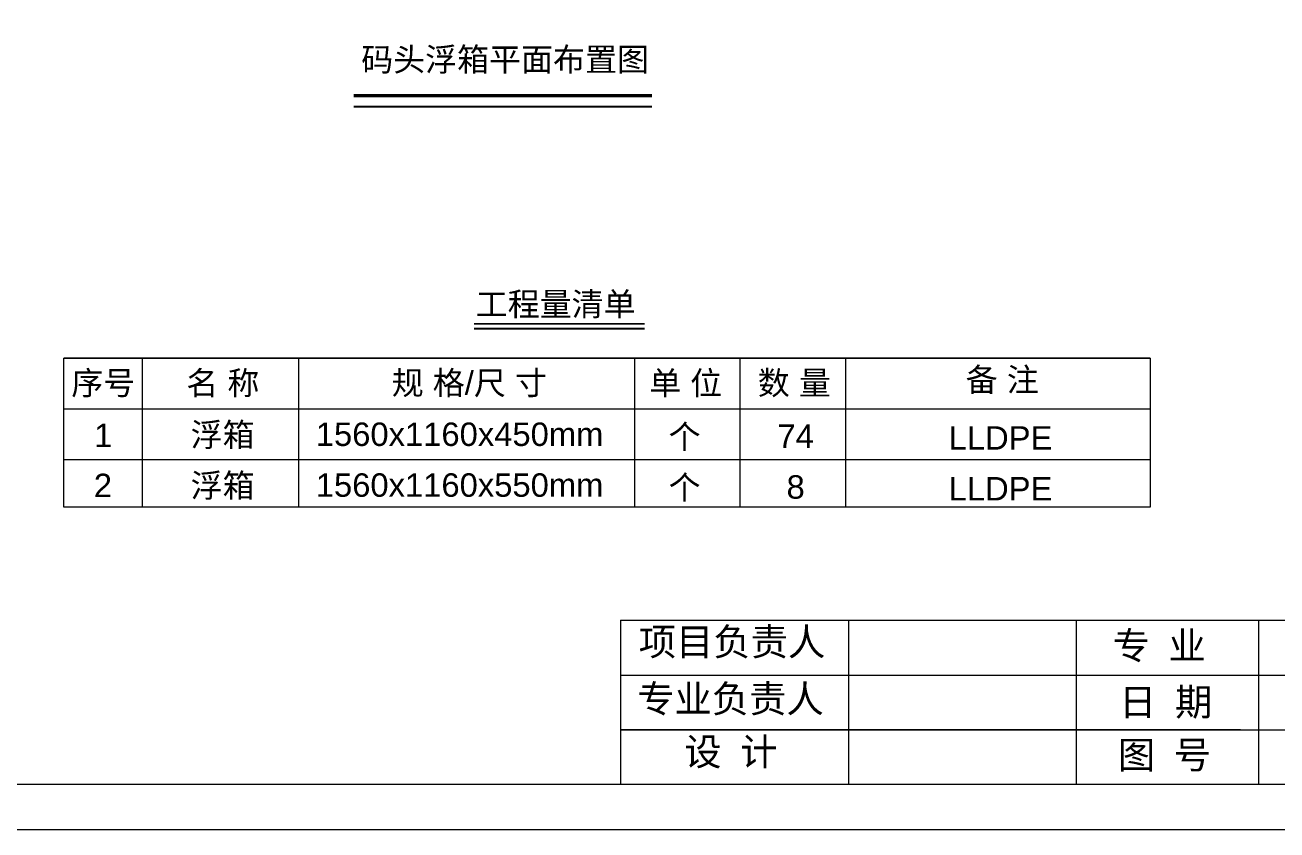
# Model space of a CAD drawing. Header units: millimetres. Extents: x 4 to 2106212, y -117026 to 198097.
# Drawn here: x 1240197 to 1288262, y 86526 to 117432 of the extents above; entities that cross this region are included whole.
import ezdxf
from ezdxf.enums import TextEntityAlignment as Align

# ---------------------------------------------------------------- set-up
doc = ezdxf.new("R2010")
doc.units = ezdxf.units.MM
doc.layers.add('图框', color=7, linetype='Continuous', lineweight=13)
doc.layers.add('文本', color=3, linetype='Continuous', lineweight=13)
doc.styles.add('Arial', font='arial.ttf')
doc.styles.get("Standard").update_dxf_attribs({"font": 'arial.ttf'})

# ---------------------------------------------------------------- blocks, each defined once
blk = doc.blocks.new('GW-TK')
at = {"layer": '图框', "linetype": 'Continuous'}
for p, q in [((927383.55, 464441.02), (927383.55, 464423.01)), ((927408.55, 464441.02), (927408.55, 464423.01)), ((927433.55, 464441.02), (927433.55, 464423.01)), ((927453.55, 464441.02), (927453.55, 464423.01)), ((927383.55, 464435.01), (927523.55, 464435.01)), ((927451.56, 464429.01), (927383.55, 464429.01)), ((927383.55, 464429.01), (927598.55, 464429.01))]:
    blk.add_line(p, q, dxfattribs=at)
at = {"layer": '图框'}
for points in [[(927183.55, 464715.01), (927603.55, 464715.01), (927603.55, 464418.01), (927183.55, 464418.01)], [(927188.55, 464710.01), (927598.55, 464710.01), (927598.55, 464423.01), (927188.55, 464423.01)]]:
    blk.add_lwpolyline(points, close=True, dxfattribs=at)
at = {"layer": '图框', "linetype": 'Continuous'}
blk.add_lwpolyline([(927383.55, 464441.02), (927598.55, 464441.02)], dxfattribs=at)
at = {"layer": '图框', "linetype": 'Continuous', "char_height": 3, "attachment_point": 1}
for s, width, heights, insert in [('{\\fSimSun|b0|i0|c134|p2;项目负责人}', 26.0225, [0], (927385.56, 464440.15)), ('{\\fSimSun|b0|i0|c134|p2;专 业}', 12.8345, [0], (927437.53, 464439.73)), ('{\\fSimSun|b0|i0|c134|p2;专业负责人}', 24.6361, [2.04], (927385.39, 464433.9)), ('{\\fSimSun|b0|i0|c134|p2;日 期}', 11.224, [0], (927438.25, 464433.55)), ('{\\fSimSun|b0|i0|c134|p2;设 计}', 16.2353, [0], (927390.55, 464428.09)), ('{\\fSimSun|b0|i0|c134|p2;图 号}', 23.6261, [0], (927438.11, 464427.75))]:
    blk.add_mtext_dynamic_manual_height_columns(s, width=width, gutter_width=17.5, heights=heights, dxfattribs=dict(at, insert=insert))

msp = doc.modelspace()

# ---------------------------------------------------------------- linework, layer by layer
for points in [[(1252818.3868, 114305.7106), (1264263.085, 114305.7106)], [(1257436.7261, 105779.5411), (1263982.8216, 105779.5411)]]:
    msp.add_lwpolyline(points)
at = {"layer": '文本', "color": 7}
for p, q in [((1283392.739, 104639.2003), (1241689.7905, 104639.2003)), ((1244690.4774, 104639.2003), (1244690.4774, 98917.5415)), ((1250691.2154, 104639.2003), (1250691.2154, 98917.5415)), ((1263590.8995, 104639.2003), (1263590.8995, 98917.5415)), ((1267641.4728, 104639.2003), (1267641.4728, 98917.5415)), ((1271692.0462, 104639.2003), (1271692.0462, 98917.5415)), ((1283392.739, 102688.4846), (1241689.7905, 102688.4846)), ((1244690.4774, 100738.4846), (1241689.7905, 100738.4846)), ((1283392.739, 100738.4846), (1244690.4774, 100738.4846)), ((1283392.739, 98917.5415), (1241689.7905, 98917.5415))]:
    msp.add_line(p, q, dxfattribs=at)
for points, const_width in [([(1252818.3868, 114718.2106), (1264263.085, 114718.2106)], 123.0187), ([(1257436.7261, 105959.5411), (1263982.8216, 105959.5411)], 65.61)]:
    msp.add_lwpolyline(points, dxfattribs=dict(at, const_width=const_width))
msp.add_lwpolyline([(1241689.7905, 98917.5415), (1241689.7905, 104639.2003), (1283392.739, 104639.2003), (1283392.739, 98917.5415)], dxfattribs=at)

# ---------------------------------------------------------------- block references
at = {"xscale": 350, "yscale": 350, "zscale": 350}
msp.add_blockref('GW-TK', (-323321186.7011, -162459777.5503), dxfattribs=at)

# ---------------------------------------------------------------- texts
at = {"layer": '文本', "color": 7, "style": 'Arial'}
msp.add_text('码头浮箱平面布置图', height=900, dxfattribs=at).set_placement((1253103.5326, 116110.3376), align=Align.MIDDLE_LEFT)
at = {"layer": '文本', "color": 7}
msp.add_text('工程量清单', height=900, dxfattribs=at).set_placement((1257500.5622, 106717.8382), align=Align.MIDDLE_LEFT)
for s, p in [('备 注', (1277715.2835, 103836.1236)), ('序号', (1243200.7884, 103705.9211)), ('名 称', (1247791.434, 103705.9211)), ('规 格/尺 寸', (1257253.6852, 103705.9211)), ('单 位', (1265561.7627, 103705.9211)), ('数 量', (1269731.9941, 103705.9211)), ('1', (1243199.3332, 101677.9458)), ('浮箱', (1247782.4261, 101720.2249)), ('1560x1160x450mm', (1256880.018, 101720.2249)), ('个', (1265519.7812, 101646.2199)), ('74', (1269782.4515, 101646.2199)), ('LLDPE', (1277648.6392, 101578.9524)), ('2', (1243186.8024, 99762.0031)), ('浮箱', (1247782.4261, 99770.2249)), ('1560x1160x550mm', (1256880.018, 99770.2249)), ('个', (1265519.7812, 99696.2199)), ('8', (1269782.4515, 99696.2199)), ('LLDPE', (1277648.6392, 99628.9524))]:
    msp.add_text(s, height=900, dxfattribs=at).set_placement(p, align=Align.MIDDLE)

doc.saveas('drawing.dxf')
